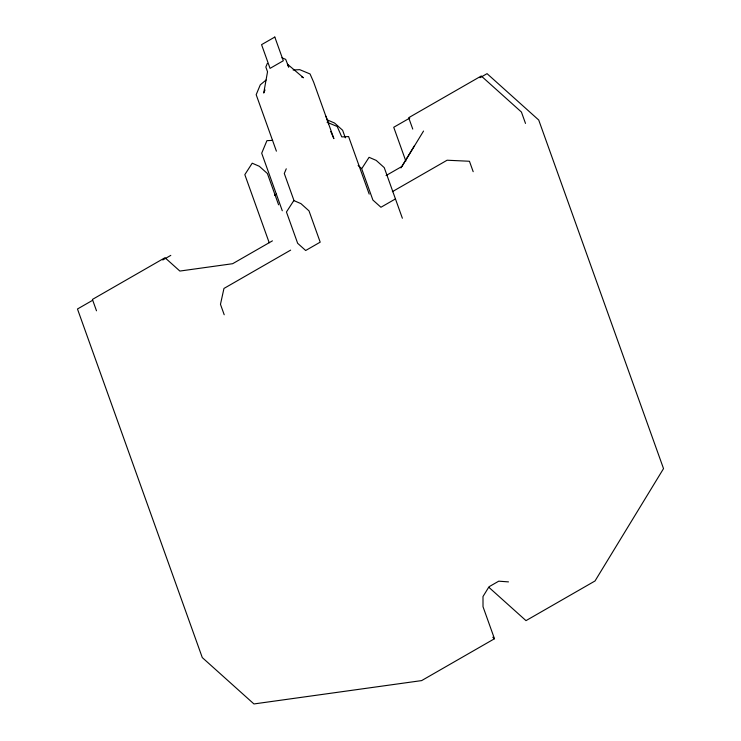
<?xml version="1.0" encoding="UTF-8"?>
<svg xmlns="http://www.w3.org/2000/svg" width="741" height="741" viewBox="0 0 741 741"><rect width="100%" height="100%" fill="white"/><g stroke="black" fill="none" stroke-linecap="round" stroke-linejoin="round"><path stroke-width="1.11" d="M267.344 63.383L265.834 67.023L267.529 71.766L263.722 93.042L265.019 89.93M286.258 168.8L284.294 173.514L294.02 200.654M400.927 167.92L414.395 145.82M423.537 131.046L401.974 166.41L386.061 175.552M266.056 80.037L260.295 84.826L256.182 94.691L276.402 151.164M274.531 195.309L276.523 194.17M92.523 300.355L77.472 308.997L202.284 657.582L253.941 703.95L421.638 680.599L494.479 638.742L483.021 606.731L482.993 596.533L488.995 586.77L498.73 581.176L508.483 581.889M162.77 259.989L170.8 255.376M409.792 118.051L393.73 127.276L405.827 161.047M480.029 77.694L487.059 73.655L538.716 120.023L663.528 468.608L595.014 580.981L525.99 620.634L489.051 587.483M272.429 240.853L232.646 263.703L179.868 271.058L165.002 257.72L92.421 299.429L96.497 310.803M290.648 250.125L223.958 288.444L220.466 304.329L224.208 314.758M392.36 191.678L447.101 160.223L469.451 161.26L473.184 171.69M395.453 198.921L380.939 207.258L372.899 200.051L361.691 168.753L369.074 157.314L376.206 160.408L384.246 167.623L402.372 218.243M293.14 69.997L299.735 69.663L310.062 73.97L313.656 82.158L333.876 138.632L330.736 131.472M272.623 140.373L266.927 140.66L261.693 153.22L282.293 210.759M281.895 57.789L285.702 59.382L288.731 67.144L287.406 64.124L303.467 77.759L301.568 76.971M327.059 122.256L337.183 126.489L341.758 136.909L348.594 136.566L369.194 194.105M327.466 119.968L334.599 123.062L342.629 130.268L345.334 137.826M358.144 165.438L361.589 168.522M492.765 637.195L494.479 638.742M525.499 123.423L521.423 112.039L481.261 75.999L408.68 117.699L412.756 129.082M325.984 116.281L328.708 123.877M278.588 204.812L267.381 173.514L259.341 166.299L252.209 163.205L244.826 174.644L269.215 242.752M293.825 200.561L286.443 211.991L297.65 243.289L305.681 250.504L320.195 242.159L308.997 210.861L300.957 203.645L293.825 200.561M274.809 37.05L261.564 44.655L270.057 68.367L283.303 60.762L274.809 37.05"/></g></svg>
